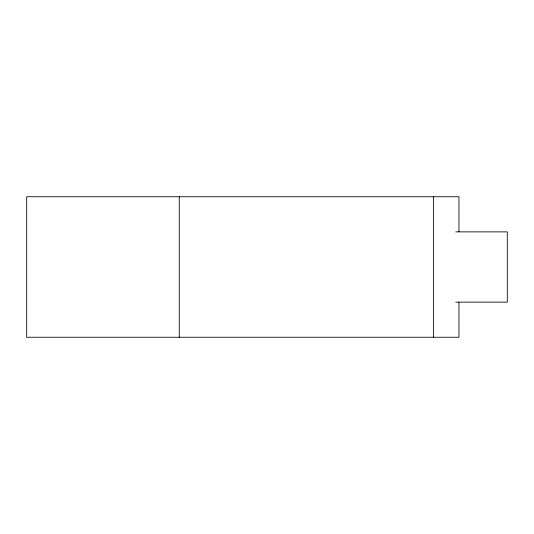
<?xml version="1.0" encoding="UTF-8"?>
<svg xmlns="http://www.w3.org/2000/svg" width="534" height="534" viewBox="0 0 534 534"><rect width="100%" height="100%" fill="white"/><g stroke="black" fill="none" stroke-linecap="round" stroke-linejoin="round"><path stroke-width="0.8" d="M455.769 231.869L507.3 231.869L507.3 302.131L455.769 302.131M458.946 231.663L458.946 196.746L26.7 196.746L26.7 337.254L458.946 337.254L458.946 302.337M433.595 196.746L433.595 337.254M179.257 196.746L179.257 337.254"/></g></svg>
